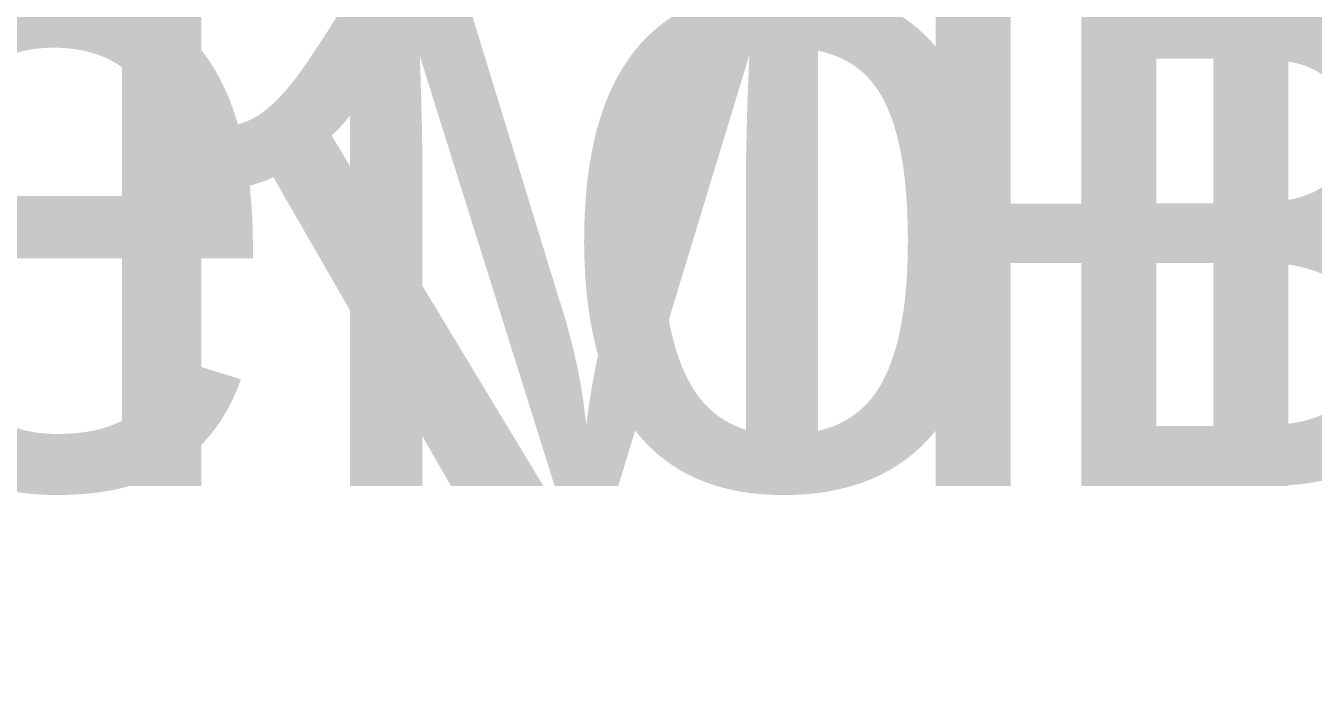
# Model space of a CAD drawing. Header units: millimetres. Extents: x -112426 to 8831, y 1218 to 38707.
# Drawn here: x 4733.2 to 4874.6, y 1322.9 to 1394.6 of the extents above; entities that cross this region are included whole.
import ezdxf
from ezdxf.enums import TextEntityAlignment as Align

# ---------------------------------------------------------------- set-up
doc = ezdxf.new("R2018")
doc.units = ezdxf.units.MM
doc.layers.add('Размеры на чертеже', color=250, linetype='Continuous', lineweight=25)
doc.styles.add('-ISOCPEUR-', font='isocpeur.ttf')
doc.styles.get("Standard").update_dxf_attribs({"font": 'arial.ttf'})

# ---------------------------------------------------------------- blocks, each defined once
blk = doc.blocks.new('*U168')
at = {"style": '-ISOCPEUR-'}
blk.add_attdef('РАЗРАБОТАЛ', text='', height=2.5, dxfattribs=at).set_placement((250.5, -264.22), align=Align.MIDDLE_LEFT)
at = {"style": '-ISOCPEUR-', "flags": 8}
for tag, height, p in [('ДАТА', 2.5, (290.07, -264.4)), ('ДАТА1', 2.5, (290.07, -269.4)), ('ЛИСТ', 3, (386.39, -271.92)), ('ЛИСТОВ', 3, (403.89, -271.92)), ('ФОРМАТ', 3, (380.97, -294.75))]:
    blk.add_attdef(tag, text='', height=height, dxfattribs=at).set_placement(p, align=Align.MIDDLE_CENTER)
at = {"style": '-ISOCPEUR-'}
blk.add_attdef('ПРОВЕРИЛ', (250.75, -270.73), '', height=2.5, dxfattribs=at)
at = {"lineweight": 30, "flags": 104}
blk.add_attdef('ИМЯ_ЧЕРТЕЖА', text='', height=3, dxfattribs=at).set_placement((333.63, -284.13), align=Align.MIDDLE_CENTER)

msp = doc.modelspace()

# ---------------------------------------------------------------- block references
at = {"layer": 'Размеры на чертеже', "lineweight": 90}
ref = msp.add_blockref('*U168', (3917.536, 1698.16), dxfattribs=at)
lines = msp.add_mtext('Ковер на земный у т/к Г-5/11', dxfattribs={"layer": '0', "insert": (4251.162, 1414.035), "char_height": 70, "attachment_point": 1})
ref.add_attrib('ИМЯ_ЧЕРТЕЖА', '', (4251.162, 1414.035), dxfattribs={"flags": 104}).embed_mtext(lines)
ref = msp.add_blockref('*U168', (4402.476, 1698.16), dxfattribs=at)
lines = msp.add_mtext('Ковер на земный ', dxfattribs={"layer": '0', "insert": (4736.102, 1414.035), "char_height": 70, "attachment_point": 1})
ref.add_attrib('ИМЯ_ЧЕРТЕЖА', '', (4736.102, 1414.035), dxfattribs={"flags": 104}).embed_mtext(lines)

doc.saveas('drawing.dxf')
